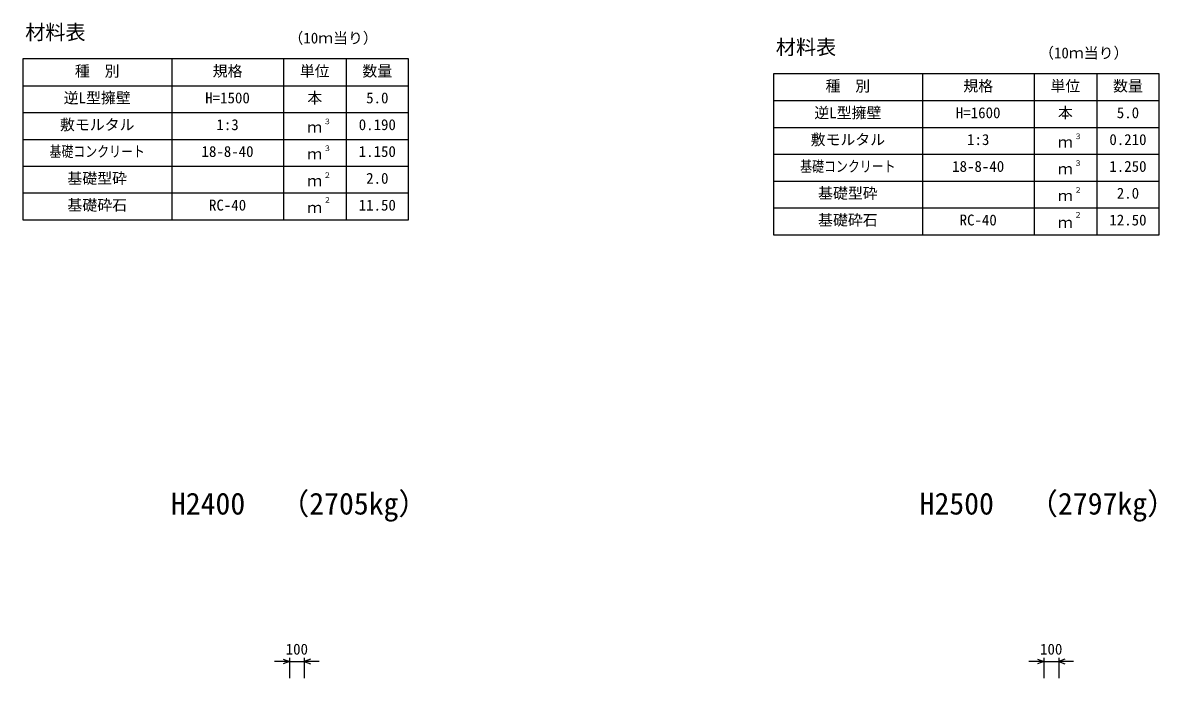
# Model space of a CAD drawing. Units: millimetres, scale not verified. Extents: x -67200 to 67200, y -23760 to 23760.
# Drawn here: x 47418 to 55046, y 6045 to 10447 of the extents above; entities that cross this region are included whole.
import ezdxf
from ezdxf.enums import TextEntityAlignment as Align

# ---------------------------------------------------------------- set-up
doc = ezdxf.new("R2010")
doc.units = ezdxf.units.MM
doc.header["$LTSCALE"] = 80
for name, color, linetype, lineweight in [('0-1_DIM', 7, 'Continuous', 25), ('0-4_HYO', 3, 'Continuous', 25), ('0-5_HYO2', 4, 'Continuous', 25), ('0-8_TXT', 7, 'Continuous', 25)]:
    doc.layers.add(name, color=color, linetype=linetype, lineweight=lineweight)
doc.styles.add('ＭＳ ゴシック', font='')
doc.styles.get('ＭＳ ゴシック').set_extended_font_data('MS Gothic')

msp = doc.modelspace()

# ---------------------------------------------------------------- linework, layer by layer
at = {"layer": '0-1_DIM'}
for p, q in [((49207.5, 6182.33), (49207.5, 6045.44)), ((49307.5, 6182.33), (49307.5, 6045.44)), ((54270.5, 6182.33), (54270.5, 6045.44)), ((54370.5, 6182.33), (54370.5, 6045.44)), ((49207.5, 6157.33), (49107.5, 6157.33)), ((49207.5, 6157.33), (49307.5, 6157.33)), ((49407.5, 6157.33), (49307.5, 6157.33)), ((54270.5, 6157.33), (54170.5, 6157.33)), ((54270.5, 6157.33), (54370.5, 6157.33)), ((54470.5, 6157.33), (54370.5, 6157.33))]:
    msp.add_line(p, q, dxfattribs=at)
for points in [[(49165.21, 6172.72), (49207.5, 6157.33), (49165.21, 6141.94)], [(49349.79, 6172.72), (49307.5, 6157.33), (49349.79, 6141.94)], [(54228.21, 6172.72), (54270.5, 6157.33), (54228.21, 6141.94)], [(54412.79, 6172.72), (54370.5, 6157.33), (54412.79, 6141.94)]]:
    msp.add_lwpolyline(points, dxfattribs=at)
at = {"layer": '0-4_HYO'}
for p, q in [((48417.5, 10203.45), (48417.5, 9123.45)), ((49167.5, 10203.45), (49167.5, 9123.45)), ((49587.5, 10203.45), (49587.5, 9123.45)), ((53455.5, 10103.45), (53455.5, 9023.45)), ((54205.5, 10103.45), (54205.5, 9023.45)), ((54625.5, 10103.45), (54625.5, 9023.45)), ((47417.5, 10023.45), (50007.5, 10023.45)), ((52455.5, 9923.45), (55045.5, 9923.45))]:
    msp.add_line(p, q, dxfattribs=at)
for points in [[(47417.5, 9123.45), (50007.5, 9123.45), (50007.5, 10203.45), (47417.5, 10203.45)], [(52455.5, 9023.45), (55045.5, 9023.45), (55045.5, 10103.45), (52455.5, 10103.45)]]:
    msp.add_lwpolyline(points, close=True, dxfattribs=at)
at = {"layer": '0-5_HYO2'}
for p, q in [((47417.5, 9843.45), (50007.5, 9843.45)), ((52455.5, 9743.45), (55045.5, 9743.45)), ((47417.5, 9663.45), (50007.5, 9663.45)), ((52455.5, 9563.45), (55045.5, 9563.45)), ((47417.5, 9483.45), (50007.5, 9483.45)), ((52455.5, 9383.45), (55045.5, 9383.45)), ((47417.5, 9303.45), (50007.5, 9303.45)), ((52455.5, 9203.45), (55045.5, 9203.45))]:
    msp.add_line(p, q, dxfattribs=at)

# ---------------------------------------------------------------- texts
at = {"layer": '0-1_DIM', "style": 'ＭＳ ゴシック'}
for p in [(49182.5, 6182.33), (54245.5, 6182.33)]:
    msp.add_text('100', height=73.31, dxfattribs=at).set_placement(p, align=Align.BOTTOM_LEFT)
at = {"layer": '0-8_TXT', "style": 'ＭＳ ゴシック'}
for s, height, p in [('材料表', 98.97, (47434.17, 10303.45)), ('（10ｍ当り）', 73.31, (49200.83, 10285.11)), ('材料表', 98.97, (52472.17, 10203.45)), ('（10ｍ当り）', 73.31, (54238.83, 10185.11)), ('種\u3000別', 73.31, (47767.5, 10063.45)), ('規格', 73.31, (48692.5, 10063.45)), ('単位', 73.31, (49277.5, 10063.45)), ('数量', 73.31, (49697.5, 10063.45)), ('規格', 73.31, (53730.5, 9963.45)), ('単位', 73.31, (54315.5, 9963.45)), ('数量', 73.31, (54735.5, 9963.45)), ('種\u3000別', 73.31, (52805.5, 9963.45)), ('逆L型擁壁', 73.31, (47692.5, 9883.45)), ('H=1500', 73.31, (48642.5, 9883.45)), ('本', 73.31, (49327.5, 9883.45)), ('5.0', 73.31, (49722.5, 9883.45)), ('逆L型擁壁', 73.31, (52730.5, 9783.45)), ('H=1600', 73.31, (53680.5, 9783.45)), ('本', 73.31, (54365.5, 9783.45)), ('5.0', 73.31, (54760.5, 9783.45)), ('敷モルタル', 73.31, (47667.5, 9703.45)), ('1:3', 73.31, (48717.5, 9703.45)), ('ｍ', 73.31, (49327.5, 9686.78)), ('３', 36.66, (49436.74, 9754.06)), ('0.190', 73.31, (49672.5, 9703.45)), ('敷モルタル', 73.31, (52705.5, 9603.45)), ('1:3', 73.31, (53755.5, 9603.45)), ('３', 36.66, (54474.74, 9654.06)), ('0.210', 73.31, (54710.5, 9603.45)), ('18-8-40', 73.31, (48617.5, 9523.45)), ('３', 36.66, (49436.74, 9574.06)), ('1.150', 73.31, (49672.5, 9523.45)), ('ｍ', 73.31, (54365.5, 9586.78)), ('ｍ', 73.31, (49327.5, 9506.78)), ('18-8-40', 73.31, (53655.5, 9423.45)), ('ｍ', 73.31, (54365.5, 9406.78)), ('３', 36.66, (54474.74, 9474.06)), ('1.250', 73.31, (54710.5, 9423.45)), ('基礎型砕', 73.31, (47717.5, 9343.45)), ('ｍ', 73.31, (49327.5, 9326.78)), ('２', 36.66, (49436.74, 9394.06)), ('2.0', 73.31, (49722.5, 9343.45)), ('基礎型砕', 73.31, (52755.5, 9243.45)), ('２', 36.66, (54474.74, 9294.06)), ('2.0', 73.31, (54760.5, 9243.45)), ('基礎砕石', 73.31, (47717.5, 9163.45)), ('RC-40', 73.31, (48667.5, 9163.45)), ('２', 36.66, (49436.74, 9227.39)), ('11.50', 73.31, (49672.5, 9163.45)), ('ｍ', 73.31, (54365.5, 9226.78)), ('ｍ', 73.31, (49327.5, 9146.78)), ('基礎砕石', 73.31, (52755.5, 9063.45)), ('RC-40', 73.31, (53705.5, 9063.45)), ('２', 36.66, (54474.74, 9127.39)), ('12.50', 73.31, (54710.5, 9063.45)), ('ｍ', 73.31, (54365.5, 9046.78)), ('H2400', 146.6, (48412, 7100.69)), ('（2705kg）', 146.6, (49140.62, 7100.69)), ('H2500', 146.6, (53437, 7100.69)), ('（2797kg）', 146.6, (54165.62, 7100.69))]:
    msp.add_text(s, height=height, dxfattribs=at).set_placement(p, align=Align.BOTTOM_LEFT)
at = {"layer": '0-8_TXT', "style": 'ＭＳ ゴシック', "width": 0.8}
for p in [(47597.5, 9523.45), (52635.5, 9423.45)]:
    msp.add_text('基礎コンクリート', height=73.31, dxfattribs=at).set_placement(p, align=Align.BOTTOM_LEFT)

doc.saveas('drawing.dxf')
